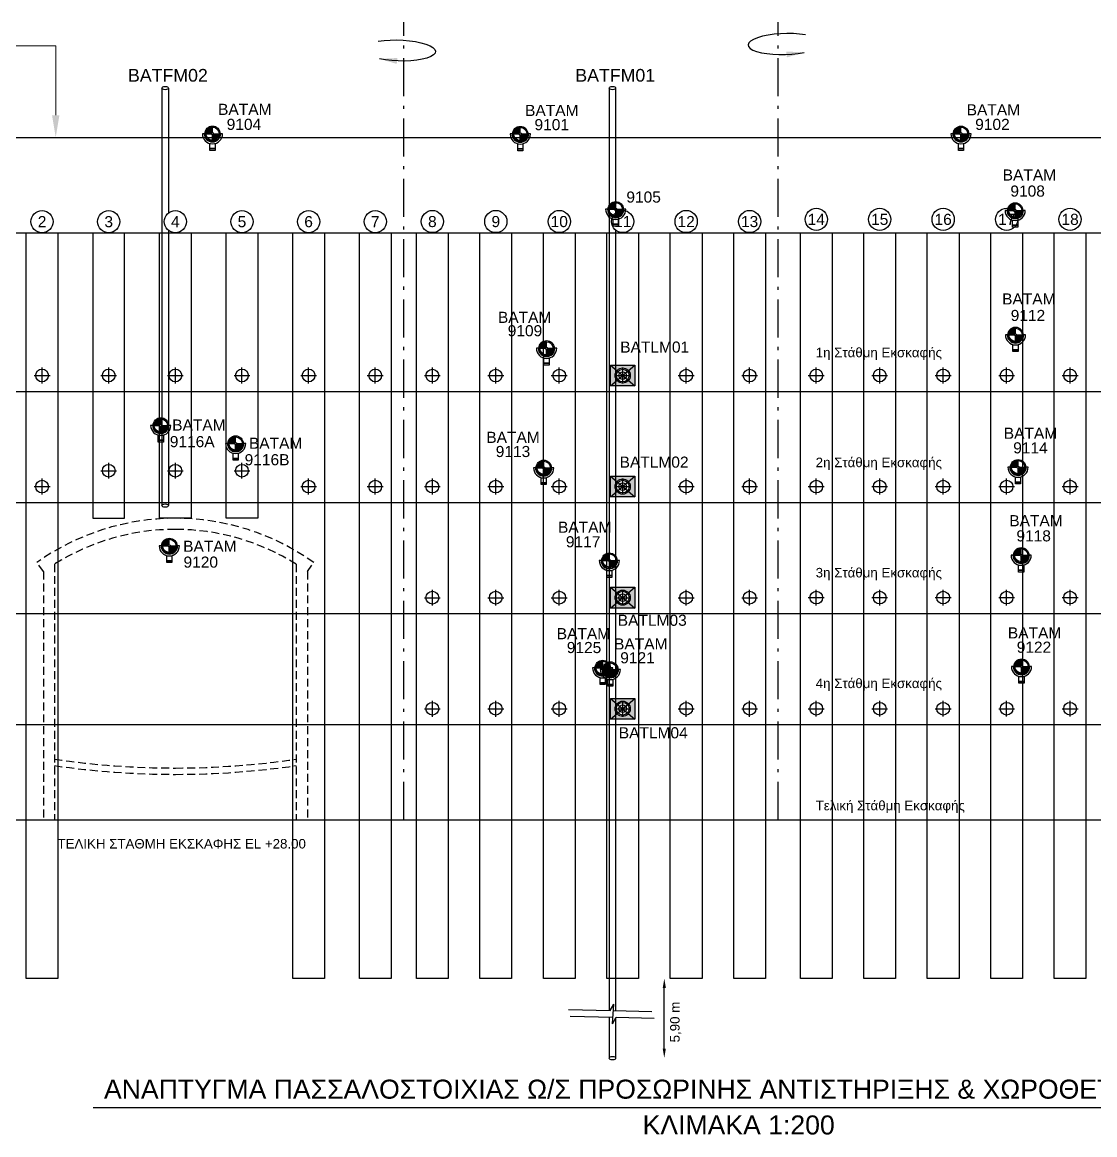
# Model space of a CAD drawing. Header units: millimetres. Extents: x 167 to 1023, y -2 to 136.
# Drawn here: x 798.78 to 832.58, y 70.26 to 105.31 of the extents above; entities that cross this region are included whole.
import ezdxf
from ezdxf.enums import TextEntityAlignment as Align

# ---------------------------------------------------------------- set-up
doc = ezdxf.new("R2010")
doc.units = ezdxf.units.MM
doc.linetypes.add('ACAD_ISO10W100', pattern=[18, 12, -3, 0, -3])
doc.linetypes.add('DASHED', pattern=[0.75, 0.5, -0.25])
for name, color, linetype in [('COREBOREHOLES', 6, 'Continuous'), ('OTM Leaders', 1, 'Continuous'), ('OTM Line 0.25', 7, 'Continuous'), ('OTM Line 0.50', 6, 'Continuous'), ('OTM Line Axis 0.15', 1, 'ACAD_ISO10W100'), ('OTM Line Dashed 0.15', 1, 'DASHED'), ('OTM Line Rock 0.50', 6, 'ROCKIN'), ('OTM Text 0.25', 3, 'Continuous'), ('OTM Text 0.35', 3, 'Continuous'), ('OTM Title + Pinakida', 7, 'Continuous')]:
    doc.layers.add(name, color=color, linetype=linetype)
doc.styles.add('ARIAL', font='ARIAL.TTF')
doc.styles.add('Arial Greek', font='ARIAL.TTF')
doc.styles.add('ARIAL_GREEK', font='ARIAL.TTF')
doc.linetypes.add('ROCKIN', pattern='A,0.0001,-0.2,[131,ltypeshp.shx,S=0.2,R=180,X=0.2,Y=0],-0.2,1,-0.1,[131,ltypeshp.shx,S=0.1,R=180,X=0.1,Y=0],-0.1,0.5,-0.05,[131,ltypeshp.shx,S=0.05,R=180,X=0.05,Y=0],-0.05,0.5', length=2.700100000000001)

# ---------------------------------------------------------------- blocks, each defined once
blk = doc.blocks.new('3d')
at = {"ltscale": 0.1}
h = blk.add_hatch(color=7, dxfattribs=at)
edge = h.paths.add_edge_path()
edge.add_arc((752.8742366104054, -264.6472952884903), 0.03365353443450658, 90, 180, ccw=False)
edge.add_line((752.8742366104054, -264.6136417540558), (752.8742366104054, -264.4390088661622))
edge.add_arc((752.8742366104054, -264.6472952884903), 0.2082864223281149, 90, 180)
edge.add_line((752.6659501880773, -264.6472952884903), (752.8405830759709, -264.6472952884903))
edge = h.paths.add_edge_path()
edge.add_line((752.8742366104054, -264.8555817108183), (752.8742366104054, -264.6809488229247))
edge.add_arc((752.8742366104054, -264.6472952884902), 0.03365353443450658, 270, 360)
edge.add_line((752.9078901448399, -264.6472952884902), (753.0825230327335, -264.6472952884902))
edge.add_arc((752.8742366104054, -264.6472952884902), 0.2082864223281149, -90, 0, ccw=False)
at = {"color": 7, "ltscale": 0.1}
for p, q in [((752.615149020432, -264.6472952884903), (752.5556888302308, -264.6472952884903)), ((752.6659501880773, -264.6472952884903), (752.8405830759709, -264.6472952884903)), ((752.8742366104054, -264.6136417540558), (752.8742366104054, -264.4390088661622)), ((752.9078901448399, -264.6472952884903), (753.0825230327335, -264.6472952884903)), ((753.1927843905801, -264.6472952884903), (753.1333242003789, -264.6472952884903)), ((752.8742366104054, -264.8555817108185), (752.8742366104054, -264.6809488229248))]:
    blk.add_line(p, q, dxfattribs=at)
for points in [[(752.8405830759709, -264.6472952884903, -0.414213562373095), (752.8742366104054, -264.6136417540558), (752.8742366104054, -264.4390088661622, 0.414213562373095), (752.6659501880773, -264.6472952884903)], [(752.8742366104054, -264.8555817108183), (752.8742366104054, -264.6809488229247, 0.414213562373095), (752.9078901448399, -264.6472952884902), (753.0825230327335, -264.6472952884902, -0.414213562373095)]]:
    blk.add_lwpolyline(points, format="xyb", close=True, dxfattribs=at)
blk.add_lwpolyline([(752.9559973985835, -264.9551716626581), (752.9559973985835, -265.1173015605855), (752.7924758222274, -265.1173015605855), (752.7924758222274, -264.9551716626581)], dxfattribs=at)
blk.add_lwpolyline([(752.7924758222274, -265.1173015605855), (752.9559973985835, -265.1173015605855), (752.9559973985835, -265.1769122765825), (752.7924758222274, -265.1769122765825)], close=True, dxfattribs=at)
for radius in [0.2403348223503956, 0.2082864223281149, 0.03365353443450658]:
    blk.add_circle((752.8742366104054, -264.6472952884903), radius, dxfattribs=at)
for radius in [0.3185477801746401, 0.2590875899734328]:
    blk.add_arc((752.8742366104054, -264.6472952884903), radius, 180, 0, dxfattribs=at)

msp = doc.modelspace()

# ---------------------------------------------------------------- hatches: boundary and pattern name
at = {"linetype": 'DASHED', "ltscale": 0.1}
h = msp.add_hatch(color=21, dxfattribs=at)
h.paths.add_polyline_path([(817.3230558327691, 94.50668575378654), (818.0891205817693, 94.50668575378654), (818.0891205817693, 93.85348096036864), (817.3230558327691, 93.85348096036864)])
edge = h.paths.add_edge_path(flags=16)
edge.add_arc((817.7060882072692, 94.18008335707759), 0.2383044520669464, 0, 360)
h = msp.add_hatch(color=21, dxfattribs=at)
h.paths.add_polyline_path([(817.3230558327691, 91.00668575378654), (818.0891205817693, 91.00668575378654), (818.0891205817693, 90.35348096036864), (817.3230558327691, 90.35348096036864)])
edge = h.paths.add_edge_path(flags=16)
edge.add_arc((817.7060882072692, 90.68008335707759), 0.2383044520669464, 0, 360)
h = msp.add_hatch(color=21, dxfattribs=at)
h.paths.add_polyline_path([(817.3230558327691, 87.50668575378656), (818.0891205817693, 87.50668575378656), (818.0891205817693, 86.85348096036866), (817.3230558327691, 86.85348096036866)])
edge = h.paths.add_edge_path(flags=16)
edge.add_arc((817.7060882072692, 87.1800833570776), 0.2383044520669464, 0, 360)
h = msp.add_hatch(color=21, dxfattribs=at)
h.paths.add_polyline_path([(817.3230558327691, 84.00668575378654), (818.0891205817693, 84.00668575378654), (818.0891205817693, 83.35348096036864), (817.3230558327691, 83.35348096036864)])
edge = h.paths.add_edge_path(flags=16)
edge.add_arc((817.7060882072692, 83.68008335707759), 0.2383044520669464, 0, 360)

# ---------------------------------------------------------------- linework, layer by layer
at = {"color": 7, "ltscale": 0.1}
for p, q in [((796.5560882072689, 101.6814421361049), (848.6592174643883, 101.6814421361049)), ((810.8060882072689, 98.68144213610486), (848.6592174643883, 98.68144213610483)), ((817.3230558327691, 94.50668575378654), (818.0891205817693, 93.85348096036864)), ((817.3230558327691, 93.85348096036864), (818.0891205817693, 94.50668575378654)), ((817.3230558327691, 91.00668575378654), (818.0891205817693, 90.35348096036864)), ((817.3230558327691, 90.35348096036864), (818.0891205817693, 91.00668575378654)), ((817.3230558327691, 87.50668575378656), (818.0891205817693, 86.85348096036866)), ((817.3230558327691, 86.85348096036866), (818.0891205817693, 87.50668575378656)), ((817.3230558327691, 84.00668575378654), (818.0891205817693, 83.35348096036864)), ((817.3230558327691, 83.35348096036864), (818.0891205817693, 84.00668575378654)), ((801.0171825056664, 71.11481232443134), (841.4017721426835, 71.11481232443134))]:
    msp.add_line(p, q, dxfattribs=at)
at = {"ltscale": 0.1}
msp.add_line((819.0163087010878, 72.97240965012591), (819.0163087010878, 74.88008335707725), dxfattribs=at)
at = {"color": 7, "ltscale": 0.1}
for points in [[(817.3230558327691, 94.50668575378654), (818.0891205817693, 94.50668575378654), (818.0891205817693, 93.85348096036864), (817.3230558327691, 93.85348096036864)], [(817.3230558327691, 91.00668575378654), (818.0891205817693, 91.00668575378654), (818.0891205817693, 90.35348096036864), (817.3230558327691, 90.35348096036864)], [(817.3230558327691, 87.50668575378656), (818.0891205817693, 87.50668575378656), (818.0891205817693, 86.85348096036866), (817.3230558327691, 86.85348096036866)], [(817.3230558327691, 84.00668575378654), (818.0891205817693, 84.00668575378654), (818.0891205817693, 83.35348096036864), (817.3230558327691, 83.35348096036864)]]:
    msp.add_lwpolyline(points, close=True, dxfattribs=at)
for centre, radius in [((817.7060882072692, 94.18008335707759), 0.2383044520669464), ((817.7060882072692, 94.18008335707759), 0.119736613153072), ((817.7060882072692, 90.68008335707759), 0.2383044520669464), ((817.7060882072692, 90.68008335707759), 0.119736613153072), ((817.7060882072692, 87.1800833570776), 0.2383044520669464), ((817.7060882072692, 87.1800833570776), 0.119736613153072), ((817.7060882072692, 83.68008335707759), 0.2383044520669464), ((817.7060882072692, 83.68008335707759), 0.119736613153072)]:
    msp.add_circle(centre, radius, dxfattribs=at)
at = {"ltscale": 0.1}
for points in [[(818.9663087010879, 74.88008335707725), (819.0663087010878, 74.88008335707725), (819.0163087010878, 75.18008335707725)], [(818.9663087010879, 72.97240965012591), (819.0663087010878, 72.97240965012591), (819.0163087010878, 72.67240965012591)]]:
    msp.add_solid(points, dxfattribs=at)
at = {"layer": 'OTM Leaders', "color": 8, "lineweight": 0, "extrusion": (0, 0, -1)}
msp.add_lwpolyline([(-799.8357230894501, 102.3814421361049), (-799.8357230894501, 104.5697381792291), (-791.1822330075711, 104.5697381792313)], dxfattribs=at)
msp.add_solid([(-799.7190564227833, 102.3814421361049), (-799.8357230894501, 101.6814421361049), (-799.9523897561166, 102.3814421361049)], dxfattribs=at)
at = {"layer": 'OTM Line 0.25'}
msp.add_line((796.5560882072689, 98.68144213610486), (810.8060882072689, 98.68144213610486), dxfattribs=at)
at = {"layer": 'OTM Line 0.25', "color": 1}
for p, q in [((799.4060882072691, 93.93144213610486), (799.4060882072688, 94.43144213610559)), ((801.5060882072692, 93.93144213610486), (801.5060882072688, 94.43144213610559)), ((803.6060882072692, 93.93144213610486), (803.6060882072688, 94.43144213610559)), ((805.7060882072692, 93.93144213610486), (805.7060882072689, 94.43144213610559)), ((807.8060882072692, 93.93144213610486), (807.8060882072689, 94.43144213610559)), ((809.9060882072692, 93.93144213610486), (809.9060882072689, 94.43144213610559)), ((811.7060882072693, 93.93008335707724), (811.706088207269, 94.43008335707796)), ((813.7060882072693, 93.93008335707724), (813.706088207269, 94.43008335707796)), ((815.7060882072693, 93.93008335707724), (815.706088207269, 94.43008335707796)), ((817.7060882072693, 93.93008335707724), (817.706088207269, 94.43008335707796)), ((819.7060882072691, 93.93008335707724), (819.7060882072687, 94.43008335707796)), ((821.7060882072691, 93.93008335707724), (821.7060882072687, 94.43008335707796)), ((823.8060882072693, 93.93144213610485), (823.806088207269, 94.43144213610557)), ((825.8060882072693, 93.93144213610485), (825.806088207269, 94.43144213610557)), ((827.8060882072693, 93.93144213610485), (827.806088207269, 94.43144213610557)), ((829.8060882072692, 93.93144213610485), (829.8060882072689, 94.43144213610557)), ((831.8060882072693, 93.93144213610485), (831.806088207269, 94.43144213610557)), ((799.1560882072688, 94.18144213610522), (799.6560882072688, 94.18144213610522)), ((801.2560882072688, 94.18144213610522), (801.7560882072688, 94.18144213610522)), ((803.3560882072688, 94.18144213610522), (803.8560882072688, 94.18144213610522)), ((805.4560882072689, 94.18144213610522), (805.9560882072689, 94.18144213610522)), ((807.5560882072689, 94.18144213610522), (808.0560882072689, 94.18144213610522)), ((809.6560882072689, 94.18144213610522), (810.1560882072689, 94.18144213610522)), ((811.456088207269, 94.18008335707759), (811.956088207269, 94.18008335707759)), ((813.456088207269, 94.18008335707759), (813.956088207269, 94.18008335707759)), ((815.456088207269, 94.18008335707759), (815.956088207269, 94.18008335707759)), ((817.456088207269, 94.18008335707759), (817.956088207269, 94.18008335707759)), ((819.4560882072687, 94.18008335707759), (819.9560882072687, 94.18008335707759)), ((821.4560882072687, 94.18008335707759), (821.9560882072687, 94.18008335707759)), ((823.556088207269, 94.1814421361052), (824.056088207269, 94.1814421361052)), ((825.556088207269, 94.1814421361052), (826.056088207269, 94.1814421361052)), ((827.556088207269, 94.1814421361052), (828.056088207269, 94.1814421361052)), ((829.5560882072689, 94.1814421361052), (830.0560882072689, 94.1814421361052)), ((831.556088207269, 94.1814421361052), (832.056088207269, 94.1814421361052)), ((801.2560882072688, 91.18144213610522), (801.7560882072688, 91.18144213610522)), ((801.5060882072692, 90.93144213610486), (801.5060882072688, 91.43144213610559)), ((803.3560882072688, 91.18144213610522), (803.8560882072688, 91.18144213610522)), ((803.6060882072692, 90.93144213610486), (803.6060882072688, 91.43144213610559)), ((805.4560882072689, 91.18144213610522), (805.9560882072689, 91.18144213610522)), ((805.7060882072692, 90.93144213610486), (805.7060882072689, 91.43144213610559)), ((799.4060882072691, 90.43144213610486), (799.4060882072688, 90.93144213610559)), ((807.8060882072692, 90.43144213610486), (807.8060882072689, 90.93144213610559)), ((809.9060882072692, 90.43144213610486), (809.9060882072689, 90.93144213610559)), ((811.7060882072693, 90.43008335707724), (811.706088207269, 90.93008335707796)), ((813.7060882072693, 90.43008335707724), (813.706088207269, 90.93008335707796)), ((815.7060882072693, 90.43008335707724), (815.706088207269, 90.93008335707796)), ((817.7060882072693, 90.43008335707724), (817.706088207269, 90.93008335707796)), ((819.7060882072691, 90.43008335707724), (819.7060882072687, 90.93008335707796)), ((821.7060882072691, 90.43008335707724), (821.7060882072687, 90.93008335707796)), ((823.8060882072693, 90.43144213610485), (823.806088207269, 90.93144213610557)), ((825.8060882072693, 90.43144213610485), (825.806088207269, 90.93144213610557)), ((827.8060882072693, 90.43144213610485), (827.806088207269, 90.93144213610557)), ((829.8060882072692, 90.43144213610485), (829.8060882072689, 90.93144213610557)), ((831.8060882072693, 90.43144213610485), (831.806088207269, 90.93144213610557)), ((799.1560882072688, 90.68144213610522), (799.6560882072688, 90.68144213610522)), ((807.5560882072689, 90.68144213610522), (808.0560882072689, 90.68144213610522)), ((809.6560882072689, 90.68144213610522), (810.1560882072689, 90.68144213610522)), ((811.456088207269, 90.68008335707759), (811.956088207269, 90.68008335707759)), ((813.456088207269, 90.68008335707759), (813.956088207269, 90.68008335707759)), ((815.456088207269, 90.68008335707759), (815.956088207269, 90.68008335707759)), ((817.456088207269, 90.68008335707759), (817.956088207269, 90.68008335707759)), ((819.4560882072687, 90.68008335707759), (819.9560882072687, 90.68008335707759)), ((821.4560882072687, 90.68008335707759), (821.9560882072687, 90.68008335707759)), ((823.556088207269, 90.6814421361052), (824.056088207269, 90.6814421361052)), ((825.556088207269, 90.6814421361052), (826.056088207269, 90.6814421361052)), ((827.556088207269, 90.6814421361052), (828.056088207269, 90.6814421361052)), ((829.5560882072689, 90.6814421361052), (830.0560882072689, 90.6814421361052)), ((831.556088207269, 90.6814421361052), (832.056088207269, 90.6814421361052)), ((811.7060882072693, 86.93008335707725), (811.706088207269, 87.43008335707798)), ((813.7060882072693, 86.93008335707725), (813.706088207269, 87.43008335707798)), ((815.7060882072693, 86.93008335707725), (815.706088207269, 87.43008335707798)), ((817.7060882072693, 86.93008335707725), (817.706088207269, 87.43008335707798)), ((819.7060882072691, 86.93008335707725), (819.7060882072687, 87.43008335707798)), ((821.7060882072691, 86.93008335707725), (821.7060882072687, 87.43008335707798)), ((823.8060882072693, 86.93144213610486), (823.806088207269, 87.43144213610559)), ((825.8060882072693, 86.93144213610486), (825.806088207269, 87.43144213610559)), ((827.8060882072693, 86.93144213610486), (827.806088207269, 87.43144213610559)), ((829.8060882072692, 86.93144213610486), (829.8060882072689, 87.43144213610559)), ((831.8060882072693, 86.93144213610486), (831.806088207269, 87.43144213610559)), ((811.456088207269, 87.1800833570776), (811.956088207269, 87.1800833570776)), ((813.456088207269, 87.1800833570776), (813.956088207269, 87.1800833570776)), ((815.456088207269, 87.1800833570776), (815.956088207269, 87.1800833570776)), ((817.456088207269, 87.1800833570776), (817.956088207269, 87.1800833570776)), ((819.4560882072687, 87.1800833570776), (819.9560882072687, 87.1800833570776)), ((821.4560882072687, 87.1800833570776), (821.9560882072687, 87.1800833570776)), ((823.556088207269, 87.18144213610522), (824.056088207269, 87.18144213610522)), ((825.556088207269, 87.18144213610522), (826.056088207269, 87.18144213610522)), ((827.556088207269, 87.18144213610522), (828.056088207269, 87.18144213610522)), ((829.5560882072689, 87.18144213610522), (830.0560882072689, 87.18144213610522)), ((831.556088207269, 87.18144213610522), (832.056088207269, 87.18144213610522)), ((811.7060882072693, 83.43008335707724), (811.706088207269, 83.93008335707796)), ((813.7060882072693, 83.43008335707724), (813.706088207269, 83.93008335707796)), ((815.7060882072693, 83.43008335707724), (815.706088207269, 83.93008335707796)), ((817.7060882072693, 83.43008335707724), (817.706088207269, 83.93008335707796)), ((819.7060882072691, 83.43008335707724), (819.7060882072687, 83.93008335707796)), ((821.7060882072691, 83.43008335707724), (821.7060882072687, 83.93008335707796)), ((823.8060882072693, 83.43144213610485), (823.806088207269, 83.93144213610557)), ((825.8060882072693, 83.43144213610485), (825.806088207269, 83.93144213610557)), ((827.8060882072693, 83.43144213610485), (827.806088207269, 83.93144213610557)), ((829.8060882072692, 83.43144213610485), (829.8060882072689, 83.93144213610557)), ((831.8060882072693, 83.43144213610485), (831.806088207269, 83.93144213610557)), ((811.456088207269, 83.68008335707759), (811.956088207269, 83.68008335707759)), ((813.456088207269, 83.68008335707759), (813.956088207269, 83.68008335707759)), ((815.456088207269, 83.68008335707759), (815.956088207269, 83.68008335707759)), ((817.456088207269, 83.68008335707759), (817.956088207269, 83.68008335707759)), ((819.4560882072687, 83.68008335707759), (819.9560882072687, 83.68008335707759)), ((821.4560882072687, 83.68008335707759), (821.9560882072687, 83.68008335707759)), ((823.556088207269, 83.6814421361052), (824.056088207269, 83.6814421361052)), ((825.556088207269, 83.6814421361052), (826.056088207269, 83.6814421361052)), ((827.556088207269, 83.6814421361052), (828.056088207269, 83.6814421361052)), ((829.5560882072689, 83.6814421361052), (830.0560882072689, 83.6814421361052)), ((831.556088207269, 83.6814421361052), (832.056088207269, 83.6814421361052))]:
    msp.add_line(p, q, dxfattribs=at)
at = {"layer": 'OTM Line 0.25', "color": 5}
for p, q in [((817.305493672412, 74.16899234103653), (817.4215309876354, 74.37145440711788)), ((817.3842678342817, 73.75536028168312), (817.4215309876354, 74.37145440711788)), ((816.0017934203252, 74.20148075582142), (817.305493672412, 74.16899234103653)), ((816.0508953037543, 73.99394186831228), (817.3966695292957, 73.96040496358796)), ((817.4091292926796, 74.16640972521304), (818.6220048116857, 74.13618467713854)), ((817.3842678342817, 73.75536028168312), (817.5003051495632, 73.95782234776448)), ((817.5003051495632, 73.95782234776448), (818.6950432167259, 73.9280492877649))]:
    msp.add_line(p, q, dxfattribs=at)
for points in [[(803.1850875902173, 103.2376395609896), (803.1850875902173, 90.08144213612019)], [(803.3850875902173, 103.2376395609896), (803.3850875902173, 99.30026418172798)], [(817.2837359708349, 103.2376395609896), (817.2837359708348, 74.16953454637283)], [(817.4837359708348, 103.2376395609896), (817.4837359708348, 99.30262425202528)], [(803.3850875902173, 98.75746135468), (803.3850875902173, 90.08144213612019)], [(817.4837359708348, 98.76203389712492), (817.4837359708347, 74.16455051509743)], [(817.2837359708348, 73.96321928557333), (817.2837359708348, 72.66536104533225)], [(817.4837359708347, 73.9289124221038), (817.4837359708347, 72.66536104533225)]]:
    msp.add_lwpolyline(points, dxfattribs=at)
at = {"layer": 'OTM Line 0.25', "color": 9}
for points in [[(799.906088207269, 98.68008335707736), (799.906088207269, 75.18008335707736), (798.906088207269, 75.18008335707736), (798.906088207269, 98.68008335707736)], [(801.0060882072688, 98.68144213610486), (801.0060882072688, 89.68144213610486), (802.0060882072689, 89.68144213610486), (802.0060882072688, 98.68144213610486)], [(804.1060882072688, 98.68144213610486), (804.1060882072688, 89.68144213610486), (803.6060882072688, 89.68144213610486), (803.1060882072688, 89.68144213610486), (803.1060882072688, 98.68144213610486)], [(806.2060882072689, 98.68144213610486), (806.2060882072689, 89.68144213610486), (805.2060882072687, 89.68144213610486), (805.2060882072689, 98.68144213610486)], [(808.306088207269, 98.68008335707725), (808.306088207269, 75.18008335707725), (807.306088207269, 75.18008335707725), (807.306088207269, 98.68008335707725)], [(810.4060882072691, 98.68008335707725), (810.4060882072691, 75.18008335707725), (809.4060882072691, 75.18008335707725), (809.4060882072691, 98.68008335707725)], [(812.206088207269, 98.68144213610486), (812.206088207269, 75.18008335707725), (811.206088207269, 75.18008335707725), (811.206088207269, 98.68144213610486)], [(814.206088207269, 98.68144213610486), (814.206088207269, 75.18008335707725), (813.206088207269, 75.18008335707725), (813.206088207269, 98.68144213610486)], [(816.206088207269, 98.68144213610486), (816.206088207269, 75.18008335707725), (815.206088207269, 75.18008335707725), (815.206088207269, 98.68144213610486)], [(818.206088207269, 98.68144213610486), (818.206088207269, 75.18008335707725), (817.206088207269, 75.18008335707725), (817.206088207269, 98.68144213610486)], [(820.2060882072689, 98.68144213610486), (820.2060882072689, 75.18008335707725), (819.2060882072689, 75.18008335707725), (819.2060882072689, 98.68144213610486)], [(822.2060882072689, 98.68144213610486), (822.2060882072689, 75.1800833570772), (821.2060882072689, 75.1800833570772), (821.2060882072689, 98.68144213610486)], [(824.3060882072689, 98.68144213610488), (824.3060882072689, 75.18144213610488), (823.3060882072689, 75.18144213610488), (823.3060882072689, 98.68144213610488)], [(826.3060882072689, 98.68144213610488), (826.3060882072689, 75.18144213610488), (825.3060882072689, 75.18144213610488), (825.3060882072689, 98.68144213610488)], [(828.3060882072689, 98.68144213610488), (828.3060882072689, 75.18144213610488), (827.3060882072689, 75.18144213610488), (827.3060882072689, 98.68144213610488)], [(830.3060882072689, 98.68144213610482), (830.3060882072689, 75.18144213610482), (829.3060882072689, 75.18144213610482), (829.3060882072689, 98.68144213610482)], [(832.3060882072687, 98.68144213610482), (832.3060882072687, 75.18144213610482), (831.3060882072687, 75.18144213610482), (831.3060882072687, 98.68144213610482)]]:
    msp.add_lwpolyline(points, dxfattribs=at)
at = {"layer": 'OTM Line 0.25'}
for centre in [(799.4060882072688, 94.18144213610559), (801.5060882072688, 94.18144213610559), (803.6060882072688, 94.18144213610559), (805.7060882072689, 94.18144213610559), (807.8060882072689, 94.18144213610559), (809.9060882072689, 94.18144213610559), (811.706088207269, 94.18008335707796), (813.706088207269, 94.18008335707796), (815.706088207269, 94.18008335707796), (817.706088207269, 94.18008335707796), (819.7060882072687, 94.18008335707796), (821.7060882072687, 94.18008335707796), (823.806088207269, 94.18144213610557), (825.806088207269, 94.18144213610557), (827.806088207269, 94.18144213610557), (829.8060882072689, 94.18144213610557), (831.806088207269, 94.18144213610557), (801.5060882072688, 91.18144213610559), (803.6060882072688, 91.18144213610559), (805.7060882072689, 91.18144213610559), (799.4060882072688, 90.68144213610559), (807.8060882072689, 90.68144213610559), (809.9060882072689, 90.68144213610559), (811.706088207269, 90.68008335707796), (813.706088207269, 90.68008335707796), (815.706088207269, 90.68008335707796), (817.706088207269, 90.68008335707796), (819.7060882072687, 90.68008335707796), (821.7060882072687, 90.68008335707796), (823.806088207269, 90.68144213610557), (825.806088207269, 90.68144213610557), (827.806088207269, 90.68144213610557), (829.8060882072689, 90.68144213610557), (831.806088207269, 90.68144213610557), (811.706088207269, 87.18008335707798), (813.706088207269, 87.18008335707798), (815.706088207269, 87.18008335707798), (817.706088207269, 87.18008335707798), (819.7060882072687, 87.18008335707798), (821.7060882072687, 87.18008335707798), (823.806088207269, 87.18144213610559), (825.806088207269, 87.18144213610559), (827.806088207269, 87.18144213610559), (829.8060882072689, 87.18144213610559), (831.806088207269, 87.18144213610559), (811.706088207269, 83.68008335707796), (813.706088207269, 83.68008335707796), (815.706088207269, 83.68008335707796), (817.706088207269, 83.68008335707796), (819.7060882072687, 83.68008335707796), (821.7060882072687, 83.68008335707796), (823.806088207269, 83.68144213610557), (825.806088207269, 83.68144213610557), (827.806088207269, 83.68144213610557), (829.8060882072689, 83.68144213610557), (831.806088207269, 83.68144213610557)]:
    msp.add_circle(centre, 0.2, dxfattribs=at)
at = {"layer": 'OTM Line 0.25', "color": 5}
for centre in [(803.2850875902172, 103.2376395609896), (817.3837359708348, 103.2376395609896), (803.2850875902172, 90.08144213612019), (817.3839542366186, 72.66888534772946)]:
    msp.add_ellipse(centre, major_axis=(-0.09999999999990905, 0), ratio=0.5337064435359786, dxfattribs=at)
at = {"layer": 'OTM Line 0.50', "color": 1, "ltscale": 0.05}
msp.add_ellipse((822.8099882328868, 104.6268022607925, -0.0001778230216720855), major_axis=(-1.152284616146353, -0.03471818890735016), ratio=0.2865802253300671, start_param=4.098258345474681, end_param=8.408289900450741, dxfattribs=at)
at = {"layer": 'OTM Line 0.50', "color": 1, "ltscale": 0.05, "extrusion": (0, 0, -0.9999999999999999)}
msp.add_ellipse((810.6540231880456, 104.422303821607, -0.0001738361693919615), major_axis=(1.152284616146353, -0.03471818890735016), ratio=0.2865802253300671, start_param=4.098258345474681, end_param=8.408289900450741, dxfattribs=at)
at = {"layer": 'OTM Line 0.50', "color": 1, "ltscale": 0.05}
for points in [[(810.5839254476741, 104.0003514152386, -0.0001738361693919615), (810.0390523598163, 104.1598018127019, -0.0001738361693919615), (810.6061864907565, 104.1856859516968, -0.0001738361693919615)], [(822.8800859732582, 104.2048498544241, -0.0001778230216720855), (823.424959061116, 104.3643002518874, -0.0001778230216720855), (822.8578249301759, 104.3901843908823, -0.0001778230216720855)]]:
    msp.add_solid(points, dxfattribs=at)
at = {"layer": 'OTM Line Axis 0.15', "color": 1, "ltscale": 0.1}
for p, q in [((810.8060882072687, 80.18106896717794), (810.8060882072685, 105.3125109102386)), ((822.606088207269, 80.18008144647342), (822.6060882072687, 105.3111502206071))]:
    msp.add_line(p, q, dxfattribs=at)
at = {"layer": 'OTM Line Axis 0.15', "color": 3, "ltscale": 0.1}
msp.add_line((810.8060882072687, 80.18008144647342), (810.8060882072684, 105.3111502206071), dxfattribs=at)
at = {"layer": 'OTM Line Dashed 0.15', "ltscale": 0.5}
for p, q in [((799.446088207269, 88.00212206310857), (799.243128914386, 88.28726680781244)), ((799.446088207269, 88.00212206310857), (799.446088207269, 80.18144213610464)), ((799.7960882072691, 88.23608117274102), (799.7960882072691, 80.18144213610464)), ((807.416088207269, 88.23608117274102), (807.416088207269, 80.18144213610464)), ((807.7660882072689, 88.00212206310857), (807.969047500152, 88.28726680781244)), ((807.7660882072689, 88.00212206310857), (807.7660882072689, 80.18144213610464))]:
    msp.add_line(p, q, dxfattribs=at)
for points in [[(803.6060882072691, 89.68144213610577, 0.155891207388289), (799.243128914386, 88.28726680781244, 0.1475189582256195)], [(803.6060882072691, 89.68144213610577, -0.155891207388289), (807.969047500152, 88.28726680781244, -0.1475189582256195)], [(803.6060882072691, 89.33144213610592, 0.1408945728931105), (799.7960882072691, 88.23608117274097, 0.1408945728931105)], [(803.6060882072691, 89.33144213610592, -0.1408945728931105), (807.416088207269, 88.23608117274097, -0.1408945728931105)], [(799.7960882072691, 82.08983135453678, 0.03638015018806191), (803.6060882072691, 81.81224722325129)], [(807.416088207269, 82.08983135453678, -0.03638015018806191), (803.6060882072691, 81.81224722325129)]]:
    msp.add_lwpolyline(points, format="xyb", dxfattribs=at)
for centre, start, end in [((803.606088207269, 108.0982472232498), 261.7293333540533, 270), ((803.6060882072691, 108.0982472232498), 270, 278.2706666459467)]:
    msp.add_arc(centre, 26.48599999999851, start, end, dxfattribs=at)
at = {"layer": 'OTM Line Rock 0.50', "color": 8, "ltscale": 0.5}
for p, q in [((796.4060973736334, 93.68144213608953), (848.8092174643883, 93.68008413497206)), ((796.4060882072846, 90.18144213608954), (848.8092174643883, 90.18008413473451)), ((796.4060882072846, 86.68144213608954), (848.8092174643883, 86.68008413473456)), ((796.4060882072689, 83.18144213608954), (848.8092174643883, 83.18008413473456))]:
    msp.add_line(p, q, dxfattribs=at)
at = {"layer": 'OTM Line Rock 0.50', "color": 7, "ltscale": 0.5}
msp.add_line((796.4060882072689, 80.18144213610486), (848.8092174643883, 80.18008413474993), dxfattribs=at)
at = {"layer": 'OTM Text 0.35', "color": 7}
for centre in [(799.4060882072688, 99.02886276820396), (801.5060882072689, 99.02886276820396), (803.6060882072688, 99.02886276820396), (805.706088207269, 99.02886276820391), (807.8060882072689, 99.02886276820391), (809.906088207269, 99.02886276820396), (811.7060882072687, 99.0323290745751), (813.7060882072687, 99.0323290745751), (815.7060882072687, 99.0323290745751), (817.7060882072687, 99.0323290745751), (819.7060882072686, 99.03232907457487), (821.7060882072686, 99.03232907457487), (823.8060882072687, 99.10120896395718), (825.8060882072687, 99.10120896395718), (827.8060882072687, 99.10120896395718), (829.8060882072687, 99.10120896395718), (831.8060882072685, 99.10120896395672)]:
    msp.add_circle(centre, 0.35, dxfattribs=at)

# ---------------------------------------------------------------- block references
at = {"color": 7}
for p in [(51.90208931401139, 366.4482374245952), (61.60398982864569, 366.4387374245952), (75.49398963671206, 366.4467374245952), (64.61197868489285, 364.0657374245952), (77.20197649693876, 364.030737424595), (77.21179447794827, 360.1107374245953), (62.43177530632545, 359.685737424595), (50.27166256592022, 357.2577374245952), (52.63163609915205, 356.6877374245952), (62.34160048440719, 355.9207374245952), (77.2916008042456, 355.9397374245952), (50.54148625852076, 353.4607374245952), (77.39147199805029, 353.165737424595), (64.4114647596, 352.9977374245952), (64.20130772155187, 349.6157374245953), (77.40130910962841, 349.6577374245952), (64.44130540013975, 349.5657374245952)]:
    msp.add_blockref('3d', p, dxfattribs=at)

# ---------------------------------------------------------------- texts
at = {"ltscale": 0.1, "insert": (819.3785244629598, 73.80679645013015), "char_height": 0.3, "attachment_point": 5, "rotation": 90, "style": 'ARIAL_GREEK'}
msp.add_mtext('\\A1;5,90 m', dxfattribs=at)
at = {"layer": 'COREBOREHOLES', "color": 5, "char_height": 0.4, "width": 0.6770873161876807, "attachment_point": 1, "style": 'ARIAL'}
for s, insert in [('{\\fArial|b0|i0|c0|p34;BATFM02}', (802.1141583630485, 103.8408780901095)), ('{\\fArial|b0|i0|c0|p34;BATFM01}', (816.2128067436661, 103.8408780901095))]:
    msp.add_mtext(s, dxfattribs=dict(at, insert=insert))
at = {"layer": 'OTM Text 0.25', "color": 8, "style": 'Arial Greek'}
for s, p in [('1η Στάθμη Εκσκαφής', (823.7882624163328, 94.7557861487034)), ('2η Στάθμη Εκσκαφής', (823.7882624163328, 91.29241613166452)), ('3η Στάθμη Εκσκαφής', (823.7882624163328, 87.81800362171673)), ('4η Στάθμη Εκσκαφής', (823.7882624163328, 84.33050892271778)), ('Τελική Στάθμη Εκσκαφής', (823.7882624163328, 80.48012142852546))]:
    msp.add_text(s, height=0.2999999999999999, dxfattribs=at).set_placement(p)
at = {"layer": 'OTM Text 0.25', "color": 7, "style": 'ARIAL_GREEK'}
msp.add_text('ΤΕΛΙΚΗ ΣΤΑΘΜΗ ΕΚΣΚΑΦΗΣ EL +28.00', height=0.3, dxfattribs=at).set_placement((803.8057732488278, 79.27562204179264), align=Align.CENTER)
at = {"layer": 'OTM Text 0.35', "color": 7, "style": 'ARIAL_GREEK'}
for s, p in [('BATAM', (805.7948785617754, 102.5682165386107)), ('BATAM', (829.3891059164174, 102.5539550327569)), ('BATAM', (815.4708922369445, 102.5333559665021)), ('9104', (805.7676890925159, 102.0958601674544)), ('9101', (815.4695896071502, 102.0863601674544)), ('9102', (829.3595894152165, 102.0943601674544)), ('BATAM', (830.5250017670172, 100.4992687951017)), ('9105', (818.3647965459089, 99.80465138017598)), ('9108', (830.4685560192066, 99.99280085485431)), ('8', (811.7060882072687, 99.0323290745751)), ('9', (813.7060882072687, 99.0323290745751)), ('10', (815.7060882072687, 99.0323290745751)), ('12', (819.7060882072686, 99.03232907457487)), ('13', (821.7060882072686, 99.03232907457487)), ('14', (823.8060882072687, 99.10120896395718)), ('15', (825.8060882072687, 99.10120896395718)), ('16', (827.8060882072687, 99.10120896395718)), ('17', (829.8060882072687, 99.10120896395718)), ('18', (831.8060882072685, 99.10120896395672)), ('2', (799.4060882072688, 99.02886276820396)), ('3', (801.5060882072689, 99.02886276820396)), ('4', (803.6060882072688, 99.02886276820396)), ('5', (805.706088207269, 99.02886276820391)), ('6', (807.8060882072689, 99.02886276820391)), ('7', (809.906088207269, 99.02886276820396)), ('11', (817.7060882072687, 99.0323290745751)), ('BATAM', (830.5062444617541, 96.59368774833526)), ('BATAM', (814.6152888100631, 96.01376825443073)), ('9112', (830.4783740002161, 96.07280085485463)), ('9109', (814.6248514036455, 95.59212055515951)), ('BATLM01', (818.714301608365, 95.0768887754864)), ('BATAM', (804.3485079714713, 92.61972137655472)), ('9116A', (804.1372623444247, 92.09765239549824)), ('BATAM', (806.7669602221812, 92.0472773631134)), ('BATAM', (814.2491226401033, 92.23265459575966)), ('BATAM', (830.5581803265135, 92.3619976441487)), ('9113', (814.2474271268444, 91.78612351371282)), ('9114', (830.5581803265135, 91.90180085485453)), ('9116B', (806.4972358776565, 91.52765239549825)), ('BATLM02', (818.694864138235, 91.45150578133985)), ('BATAM', (830.7320298802455, 89.60528335457981)), ('BATAM', (816.5088296879279, 89.40022154122632)), ('9117', (816.4595455386363, 88.94208207913414)), ('9118', (830.6580515203182, 89.1278008548543)), ('BATAM', (804.6934688289947, 88.79977320334278)), ('9120', (804.4070860370252, 88.30065239549828)), ('BATLM03', (818.6367979944347, 86.46802716295088)), ('BATAM', (830.687391129084, 86.07004661117597)), ('BATAM', (816.4688142988169, 86.04650299721541)), ('BATAM', (818.2754377291789, 85.72198830465074)), ('9125', (816.487204960808, 85.60923593272372)), ('9122', (830.6678886318963, 85.61980085485455)), ('9121', (818.172605064575, 85.28567911726026)), ('BATLM04', (818.6688331733352, 82.92139845124098))]:
    msp.add_text(s, height=0.35, dxfattribs=at).set_placement(p, align=Align.MIDDLE_CENTER)
at = {"layer": 'OTM Title + Pinakida', "color": 7, "style": 'Arial Greek'}
for s, p in [('ΑΝΑΠΤΥΓΜΑ ΠΑΣΣΑΛΟΣΤΟΙΧΙΑΣ Ω/Σ ΠΡΟΣΩΡΙΝΗΣ ΑΝΤΙΣΤΗΡΙΞΗΣ & ΧΩΡΟΘΕΤΗΣΗ ΟΡΓΑΝΩΝ ΓΔΠ', (821.2070540717975, 71.3924816811505)), (' ΚΛΙΜΑΚΑ 1:200', (821.243909102521, 70.26429274784206))]:
    msp.add_text(s, height=0.6000000000000725, dxfattribs=at).set_placement(p, align=Align.CENTER)

doc.saveas('drawing.dxf')
